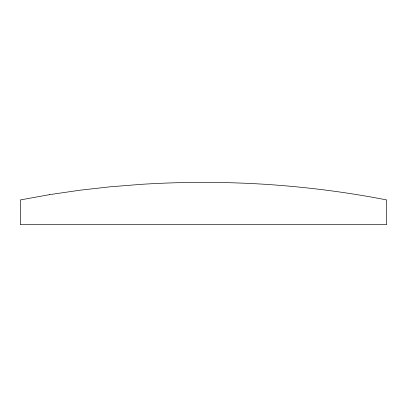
<?xml version="1.0" encoding="UTF-8"?>
<svg xmlns="http://www.w3.org/2000/svg" width="407" height="407" viewBox="0 0 407 407"><rect width="100%" height="100%" fill="white"/><g stroke="black" fill="none" stroke-linecap="round" stroke-linejoin="round"><path stroke-width="0.61" d="M49.756 194.617L20.35 199.939L20.35 224.628L386.65 224.628L386.65 199.939C346.774 192.124 306.4 187.032 265.857 184.346A985.805 985.805 0 0 0 141.143 184.346L110.272 186.803L79.767 190.232L49.756 194.617"/></g></svg>
